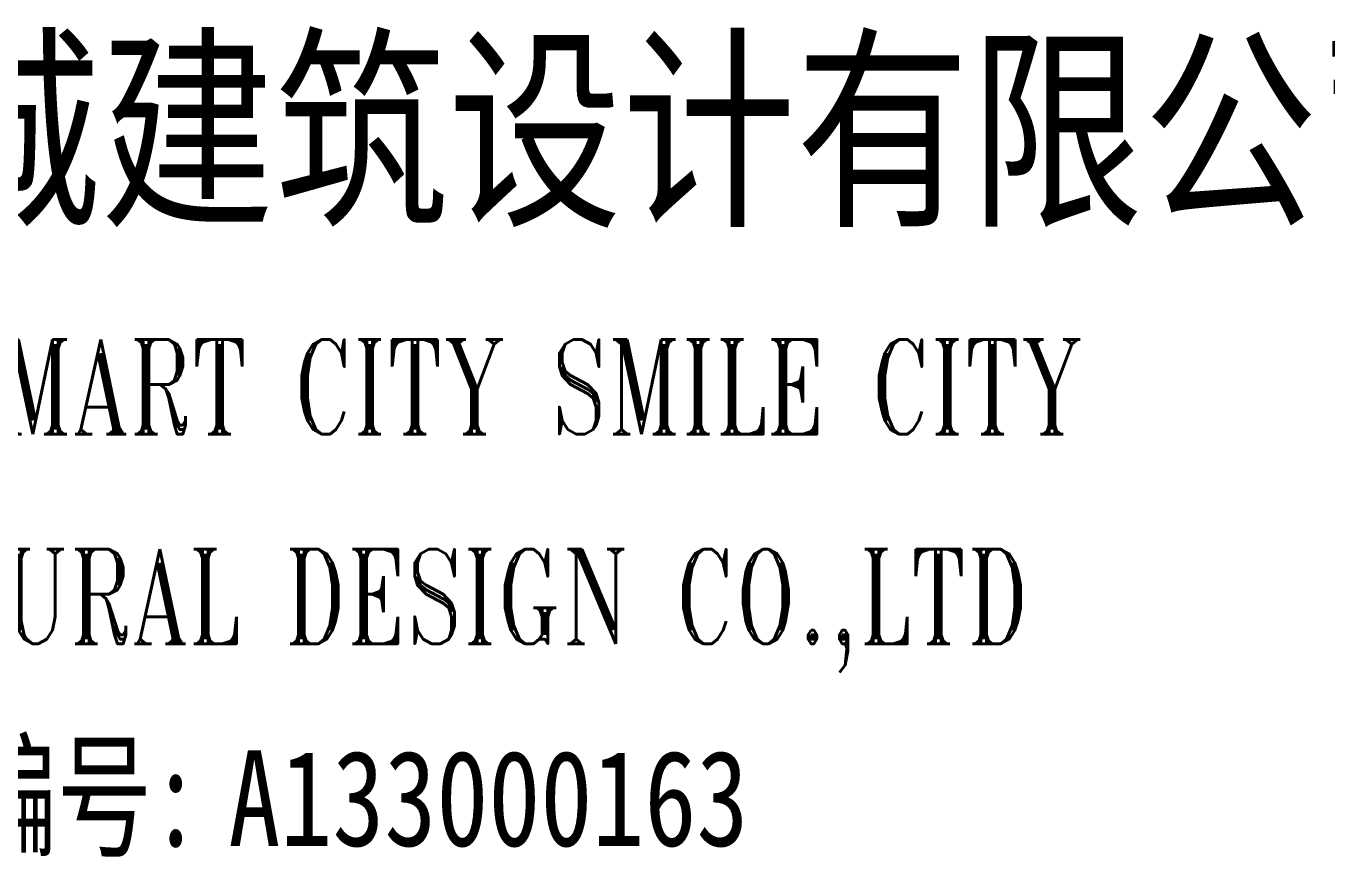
# Model space of a CAD drawing. Extents: x 79570 to 678837, y -1139230 to -612789.
# Drawn here: x 597115 to 600382, y -851504 to -849418 of the extents above; entities that cross this region are included whole.
import ezdxf
from ezdxf.enums import TextEntityAlignment as Align

# ---------------------------------------------------------------- set-up
doc = ezdxf.new("R2010")
doc.units = 0
doc.header["$LTSCALE"] = 1000
doc.header["$MEASUREMENT"] = 0
doc.layers.add('4', color=4, linetype='Continuous')
doc.layers.add('结-图框', color=6, linetype='Continuous')
doc.layers.add('ys-notprint', color=7, linetype='Continuous', plot=False)
doc.styles.add('-黑体', font='simhei.ttf', dxfattribs={"width": 0.8})
doc.styles.add('ROMANT', font='romant__.ttf')
doc.styles.add('蓝绿图框', font='', dxfattribs={"width": 0.7})
doc.styles.get('蓝绿图框').set_extended_font_data('SimSun')

# ---------------------------------------------------------------- blocks, each defined once
blk = doc.blocks.new('template_浙_标准图框A1_A1_0.0000_1bed4683cac0ca9b963c039433737638')
at = {"color": 6, "style": '蓝绿图框', "width": 0.7}
for tag, p in [('专业审定', (782.4773289518016, 167.5000025500794)), ('专业审核', (782.4773289517989, 158.5000025500794)), ('项目经理', (782.4773289518016, 149.5000025500776)), ('专业负责', (782.4773289517989, 140.5000025500794)), ('专业校对', (782.4773289518016, 131.5000025500794)), ('专业设计', (782.4773289518016, 122.5000025500794)), ('专业制图', (782.4773289518016, 113.5000025500794))]:
    blk.add_attdef(tag, text='', height=3, dxfattribs=at).set_placement(p, align=Align.MIDDLE)
for tag, height, p in [('日期', 3, (821.4486885150527, 113.5000025500849)), ('建设单位', 3.5, (796.0000040574514, 97.71680751249369)), ('项目名称', 3.5, (796.0036289328946, 76.9574456618684)), ('子项名称', 3.5, (796.2638906376624, 63.68845313682687)), ('图纸名称', 3.5, (796.284507595753, 51.48279787982756)), ('图纸名称', 3.5, (796.3750837075368, 46.45471373741202)), ('图纸名称', 3.5, (796.4762630775367, 41.63660427579816)), ('项目编号', 3, (796.146182278706, 32.7491827509366)), ('图号', 3, (789.2000134241562, 23.50000255008672)), ('修改版次', 3, (823.7478286553469, 23.50000255008672))]:
    blk.add_attdef(tag, text='', height=height, dxfattribs=at).set_placement(p, align=Align.MIDDLE_CENTER)
at = {"layer": 'ys-notprint', "color": 6, "style": '蓝绿图框', "width": 0.7}
for tag, p in [('暖通', (21.08550312612715, 577.8394019365915)), ('电气', (21.02001238455887, 564.8195336493154)), ('给排水', (21.34910817921082, 552.5493582411891)), ('结构', (21.47003237925128, 539.6416676044628)), ('建筑', (21.39971938465533, 526.5294264274689))]:
    blk.add_attdef(tag, text='', height=2.5, rotation=90.78007159280595, dxfattribs=at).set_placement(p, align=Align.MIDDLE)
blk.add_attdef('设计发图章', text='', height=3, dxfattribs=at).set_placement((747.0923638749964, 465.4798797882231), align=Align.MIDDLE)
at = {"layer": '结-图框'}
for s, height, style, width, p in [('浙江蓝绿双城建筑设计有限公司', 4, '-黑体', 0.8, (763.9891752026351, 219.439626765412)), ('ZHEJIANG SMART CITY SMILE CITY', 2.37006, 'ROMANT', 0.7, (773.6853294793336, 213.8095201789747)), (' ARCHITECTURAL DESIGN CO.,LTD', 2.37006, 'ROMANT', 0.7, (773.6792273204092, 208.5463260835841)), ('证书编号:', 2.5, '蓝绿图框', 0.7, (781.9213639114569, 203.4641997051676)), ('A133000163', 2.4, '蓝绿图框', 0.8, (793.3870524353943, 203.4704779871627))]:
    blk.add_text(s, height=height, dxfattribs=dict(at, style=style, width=width)).set_placement(p)
at = {"layer": '结-图框', "style": '蓝绿图框', "width": 0.7}
for tag, p in [('项目经理', (792.5000040574541, 572.0000025500885)), ('专业负责', (792.5000040574541, 564.0000025500885)), ('专业设计', (792.5000040574541, 556.0000025500885))]:
    blk.add_attdef(tag, text='', height=3.5, dxfattribs=at).set_placement(p, align=Align.MIDDLE_CENTER)

msp = doc.modelspace()

# ---------------------------------------------------------------- block references
at = {"layer": '4', "xscale": 100, "yscale": 100, "zscale": 100}
msp.add_blockref('template_浙_标准图框A1_A1_0.0000_1bed4683cac0ca9b963c039433737638', (518284.3737112576, -871823.3234116305), dxfattribs=at)

doc.saveas('drawing.dxf')
